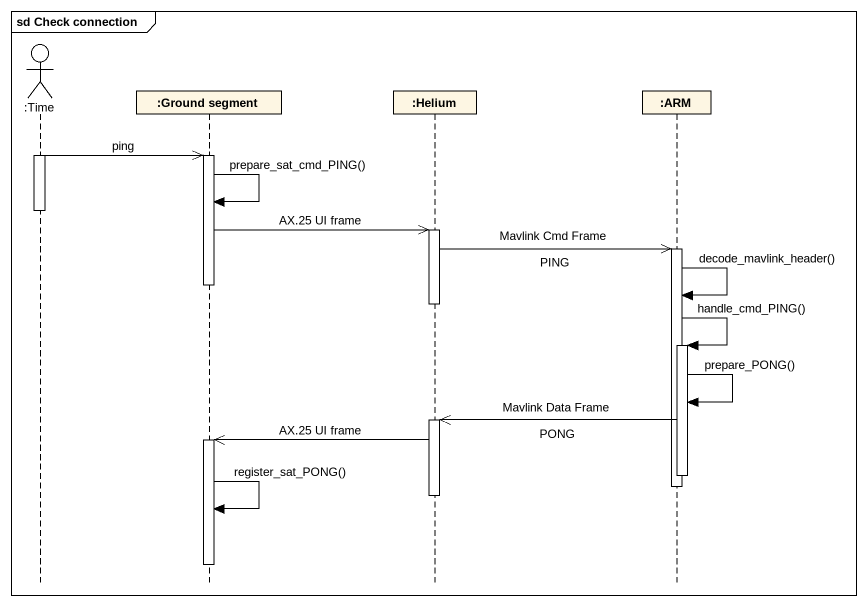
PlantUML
@startuml
mainframe sd Check connection
hide footbox
actor ":Time" as Time
participant ":Ground segment" as Ground_segment
participant ":Helium" as Helium
participant ":ARM" as ARM

activate Time
Time ->> Ground_segment : ping
activate Ground_segment
Ground_segment -> Ground_segment : prepare_sat_cmd_PING()
deactivate Time
Ground_segment ->> Helium : AX.25 UI frame
activate Helium
Helium ->> ARM : Mavlink Cmd Frame\nPING
activate ARM
deactivate Ground_segment
ARM -> ARM : decode_mavlink_header()
deactivate Helium
ARM -> ARM : handle_cmd_PING()
activate ARM
ARM -> ARM : prepare_PONG()
ARM ->> Helium : Mavlink Data Frame\nPONG
activate Helium
Helium ->> Ground_segment : AX.25 UI frame
activate Ground_segment
deactivate ARM
deactivate ARM
deactivate Helium
Ground_segment -> Ground_segment : register_sat_PONG()
deactivate Ground_segment
@enduml
